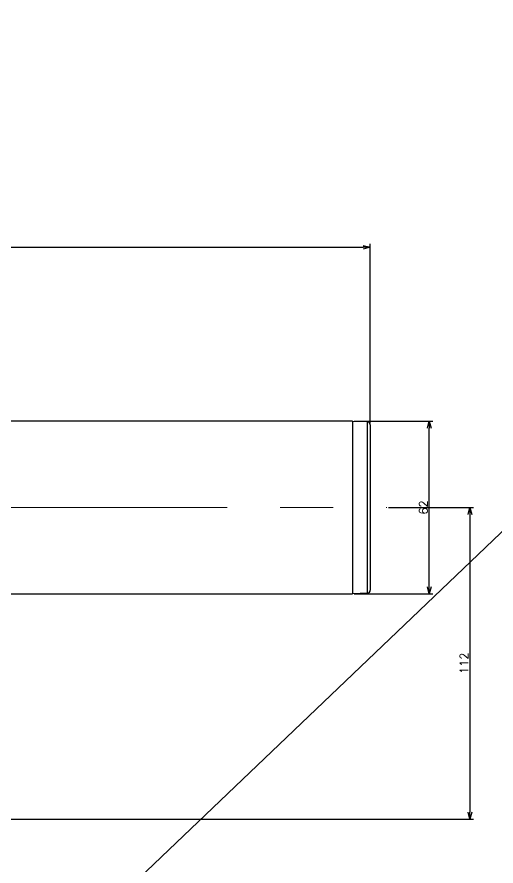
# Model space of a CAD drawing. Header units: millimetres. Extents: x -16130 to 36813, y -8099 to 27484.
# Drawn here: x 30243.4 to 30415.4, y 18146.7 to 18451.8 of the extents above; entities that cross this region are included whole.
import ezdxf

# ---------------------------------------------------------------- set-up
doc = ezdxf.new("R2010")
doc.units = ezdxf.units.MM
doc.header["$LTSCALE"] = 6
doc.header["$PDMODE"] = 99
doc.header["$PDSIZE"] = 1
doc.linetypes.add('CENTER2', pattern=[28.575, 19.05, -3.175, 3.175, -3.175])
for name, color, linetype, lineweight in [('05_CENTER', 4, 'CENTER2', 13), ('07_TEXT', 3, 'Continuous', 13), ('08_DIM', 3, 'Continuous', 13)]:
    doc.layers.add(name, color=color, linetype=linetype, lineweight=lineweight)
doc.styles.add('KSS_TXT', font='txt.shx', dxfattribs={"bigfont": 'extfont2.shx'})
doc.dimstyles.new('KSS_DIM', dxfattribs={"dimtxt": 3, "dimasz": 2.5, "dimexe": 1.25, "dimexo": 0.625, "dimtad": 1, "dimdsep": 46, "dimtxsty": 'KSS_TXT', "dimblk": 'OPEN30', "dimcen": 0, "dimazin": 2, "dimtfac": 0.75, "dimtmove": 0, "dimatfit": 3, "dimldrblk": 'OPEN30', "dimfxl": 1, "dimtolj": 1, "dimarcsym": 0})

# ---------------------------------------------------------------- blocks, each defined once
blk = doc.blocks.new('_Open30')
at = {"color": 0, "linetype": 'ByBlock', "lineweight": -2}
for p, q in [((-1, 0.27), (0, 0)), ((0, 0), (-1, -0.27)), ((0, 0), (-1, 0))]:
    blk.add_line(p, q, dxfattribs=at)
blk = doc.blocks.new('*D3045')
at = {"layer": '08_DIM', "color": 0, "lineweight": -2, "transparency": 16777216}
for p, q in [((30364.44, 18306.55), (30392.68, 18306.55)), ((30391.43, 18247.05), (30391.43, 18304.05)), ((30364.44, 18244.55), (30392.68, 18244.55))]:
    blk.add_line(p, q, dxfattribs=at)
at = {"layer": 'Defpoints', "color": 0, "transparency": 16777216}
for p in [(30363.82, 18306.55), (30391.43, 18306.55), (30363.82, 18244.55)]:
    blk.add_point(p, dxfattribs=at)
at = {"layer": '08_DIM', "color": 0, "lineweight": -2, "transparency": 16777216, "xscale": 2.5, "yscale": 2.5, "zscale": 2.5}
for p, rotation in [((30391.43, 18306.55), 90), ((30391.43, 18244.55), 270)]:
    blk.add_blockref('_Open30', p, dxfattribs=dict(at, rotation=rotation))
at = {"layer": '08_DIM', "color": 0, "transparency": 16777216, "insert": (30389.3, 18275.55), "char_height": 3, "attachment_point": 5, "rotation": 90, "style": 'KSS_TXT'}
blk.add_mtext('\\A1;62', dxfattribs=at)
blk = doc.blocks.new('*D3047')
at = {"layer": '08_DIM', "color": 0, "lineweight": -2, "transparency": 16777216}
for p, q in [((30038.62, 18312.17), (30038.62, 18370.3)), ((30370.22, 18305.91), (30370.22, 18370.3)), ((30041.12, 18369.05), (30367.72, 18369.05))]:
    blk.add_line(p, q, dxfattribs=at)
at = {"layer": 'Defpoints', "color": 0, "transparency": 16777216}
for p in [(30370.22, 18369.05), (30038.62, 18311.55), (30370.22, 18305.28)]:
    blk.add_point(p, dxfattribs=at)
at = {"layer": '08_DIM', "color": 0, "lineweight": -2, "transparency": 16777216, "xscale": 2.5, "yscale": 2.5, "zscale": 2.5, "rotation": 180}
blk.add_blockref('_Open30', (30038.62, 18369.05), dxfattribs=at)
at = {"layer": '08_DIM', "color": 0, "lineweight": -2, "transparency": 16777216, "xscale": 2.5, "yscale": 2.5, "zscale": 2.5}
blk.add_blockref('_Open30', (30370.22, 18369.05), dxfattribs=at)
at = {"layer": '08_DIM', "color": 0, "transparency": 16777216, "insert": (30204.42, 18371.18), "char_height": 3, "attachment_point": 5, "style": 'KSS_TXT'}
blk.add_mtext('\\A1;331.6', dxfattribs=at)
blk = doc.blocks.new('*D3168')
at = {"layer": '08_DIM', "color": 0, "lineweight": -2, "transparency": 16777216}
for p, q in [((30376.76, 18275.55), (30407.27, 18275.55)), ((30406.02, 18273.05), (30406.02, 18166.05)), ((30219.09, 18163.55), (30407.27, 18163.55))]:
    blk.add_line(p, q, dxfattribs=at)
at = {"layer": 'Defpoints', "color": 0, "transparency": 16777216}
for p in [(30376.13, 18275.55), (30218.47, 18163.55), (30406.02, 18163.55)]:
    blk.add_point(p, dxfattribs=at)
at = {"layer": '08_DIM', "color": 0, "lineweight": -2, "transparency": 16777216, "xscale": 2.5, "yscale": 2.5, "zscale": 2.5}
for p, rotation in [((30406.02, 18275.55), 90), ((30406.02, 18163.55), 270)]:
    blk.add_blockref('_Open30', p, dxfattribs=dict(at, rotation=rotation))
at = {"layer": '08_DIM', "color": 0, "transparency": 16777216, "insert": (30403.9, 18219.55), "char_height": 3, "attachment_point": 5, "rotation": 90, "style": 'KSS_TXT'}
blk.add_mtext('\\A1;112', dxfattribs=at)
blk = doc.blocks.new('140.096a')
at = {"color": 0}
for p, q in [((153.6, 143), (28, 143)), ((153.6, 143), (153.6, 81)), ((159.03, 142.73), (153.6, 142.92)), ((159.03, 81.27), (159.03, 142.73)), ((160, 141.73), (160, 82.27)), ((28, 81), (153.6, 81)), ((153.6, 81.08), (159.03, 81.27))]:
    blk.add_line(p, q, dxfattribs=at)
for centre, start, end in [((159, 141.73), 0, 88), ((159, 82.27), 272, 0)]:
    blk.add_arc(centre, 1, start, end, dxfattribs=at)
at = {"layer": '05_CENTER', "color": 0}
blk.add_line((-5.71, 112), (165.92, 112), dxfattribs=at)

msp = doc.modelspace()

# ---------------------------------------------------------------- linework, layer by layer
at = {"layer": '07_TEXT', "color": 2}
msp.add_line((30610.78514, 18451.80032), (29993.67601, 17861.52202), dxfattribs=at)

# ---------------------------------------------------------------- block references
at = {"color": 4}
msp.add_blockref('140.096a', (30210.2187, 18163.54656), dxfattribs=at)

# ---------------------------------------------------------------- dimensions: what is measured, and where the dimension line sits
at = {"layer": '08_DIM'}
dim = msp.add_linear_dim(base=(30370.2187, 18369.05405), p1=(30038.6187, 18311.54656), p2=(30370.2187, 18305.28087), dimstyle='KSS_DIM', dxfattribs=at)
dim.commit()
dim.dimension.update_dxf_attribs({"geometry": '*D3047', "text_midpoint": (30204.4187, 18371.17905)})
for base, p1, p2, picture, middle in [((30391.42758, 18306.54656), (30363.8187, 18244.54656), (30363.8187, 18306.54656), '*D3045', (30389.30258, 18275.54656)), ((30406.02006, 18163.54656), (30376.13467, 18275.54656), (30218.4687, 18163.54656), '*D3168', (30403.89506, 18219.54656))]:
    dim = msp.add_linear_dim(base=base, p1=p1, p2=p2, angle=90, dimstyle='KSS_DIM', dxfattribs=at)
    dim.commit()
    dim.dimension.update_dxf_attribs({"geometry": picture, "text_midpoint": middle})

doc.saveas('drawing.dxf')
